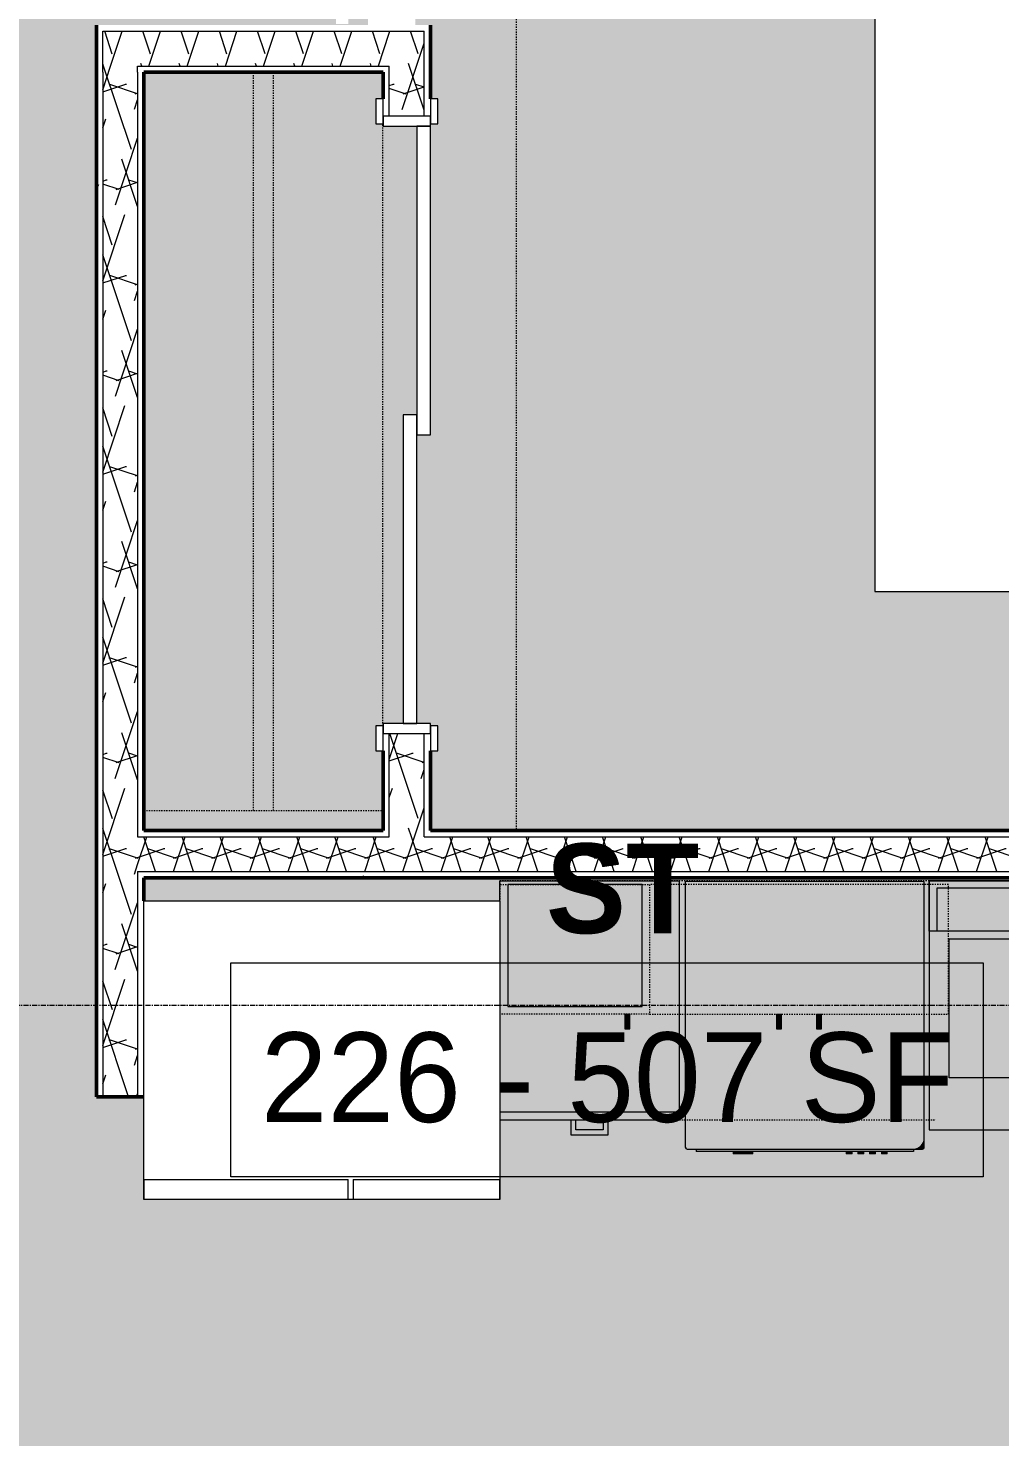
# Model space of a CAD drawing. Header units: inches. Extents: x -4218 to -1814, y 9706 to 12426.
# Drawn here: x -3104 to -3006.4, y 10123.9 to 10265.4 of the extents above; entities that cross this region are included whole.
import ezdxf

# ---------------------------------------------------------------- set-up
doc = ezdxf.new("R2010")
doc.units = ezdxf.units.IN
doc.header["$MEASUREMENT"] = 0
doc.linetypes.add('Dash', pattern=[0.25, 0.125, -0.125])
doc.linetypes.add('Grid Line 1_2_', pattern=[0.875, 0.5, -0.125, 0.125, -0.125])
for name, color, linetype, lineweight in [('0-1', 7, 'Continuous', 5), ('0-2', 10, 'Continuous', 13), ('A-AREA-IDEN', 2, 'Continuous', 9), ('A-AREA-PATT-2', 7, 'Continuous', 9), ('A-DOOR-1', 7, 'Continuous', 9), ('A-DOOR-2', 50, 'Continuous', 20), ('A-DOOR-FRAM-1', 50, 'Continuous', 20), ('A-WALL-3', 250, 'Continuous', 50), ('A-WALL-4', 10, 'Continuous', 13), ('A-WALL-PATT-1', 7, 'Continuous', 9), ('A-WALL-PATT-2', 53, 'Continuous', 9), ('I-FURN-1', 7, 'Continuous', 9), ('I-FURN-HDLN-1', 7, 'Dash', 9), ('P-SANR-FIXT-2', 7, 'Continuous', 9), ('P-SANR-FIXT-3', 55, 'Continuous', 9), ('Q-CASE-1', 9, 'Continuous', 9), ('Q-CASE-3', 7, 'Continuous', 9), ('Q-CASE-4', 7, 'Dash', 9), ('Q-CASE-HDLN-1', 7, 'Dash', 9), ('Q-SPCQ-1', 7, 'Continuous', 9), ('Q-SPCQ-2', 55, 'Continuous', 9), ('S-GRID-1', 1, 'Grid Line 1_2_', 9)]:
    doc.layers.add(name, color=color, linetype=linetype, lineweight=lineweight)
doc.styles.add('Century Gothic', font='ufonts.com_century-gothic.ttf', dxfattribs={"height": 9})
doc.styles.add('Century Gothic_B', font='GOTHICB.TTF', dxfattribs={"height": 9})
pattern_1 = [(161.57, (0.48, 0.48), (-3.83995378, -1.544e-05), [0, -27.322, 3.034, 0]), (18.43, (-0.48, 0.48), (-3.83995378, 1.544e-05), [0, -27.322, 3.034, 0]), (108.43, (0.48, 0.48), (1.919622, -9.60052459), [9.106, -21.25]), (71.57, (-0.48, 0.48), (1.919622, 9.60052459), [9.106, -21.25])]
pattern_2 = [(0, (0, 0), (30.72, 7.68), [1.267, -21.773, 1.267, -21.773, -122.88]), (0, (0, 0), (30.72, 7.68), [-46.08, 1.267, -44.813, 1.267, -21.773, -53.76]), (0, (0, 0), (30.72, 7.68), [-115.2, 1.267, -14.093, 1.267, -37.133]), (120, (11.52, 3.84), (-22.011075, 22.7643004), [1.267, -21.773, 1.267, -21.773, -122.88]), (120, (11.52, 3.84), (-22.011075, 22.7643004), [-46.08, 1.267, -44.813, 1.267, -21.773, -53.76]), (120, (11.52, 3.84), (-22.011075, 22.7643004), [-115.2, 1.267, -14.093, 1.267, -37.133]), (240, (15.36, 19.2), (-8.708925, -30.4443004), [1.267, -21.773, 1.267, -21.773, -122.88]), (240, (15.36, 19.2), (-8.708925, -30.4443004), [-46.08, 1.267, -44.813, 1.267, -21.773, -53.76]), (240, (15.36, 19.2), (-8.708925, -30.4443004), [-115.2, 1.267, -14.093, 1.267, -37.133])]

# ---------------------------------------------------------------- blocks, each defined once
blk = doc.blocks.new('SLIDING - FLUSH - 5-0 x 6-8-2636081-FLOOR PLAN - 2ND FLOOR')
at = {"layer": 'A-DOOR-1'}
for p, q in [((-30.25, 3), (-32.75, 3)), ((-32.75, 3), (-32.75, 2.25)), ((-30.25, 2.25), (-30.25, 3)), ((32.75, 3), (30.25, 3)), ((30.25, 3), (30.25, 2.25)), ((32.75, 2.25), (32.75, 3)), ((-32.75, 2.25), (-30.25, 2.25)), ((30.25, 2.25), (32.75, 2.25)), ((-30.25, -2.5), (-32.75, -2.5)), ((-32.75, -2.5), (-32.75, -3.25)), ((-30.25, -3.25), (-30.25, -2.5)), ((32.75, -2.5), (30.25, -2.5)), ((30.25, -2.5), (30.25, -3.25)), ((32.75, -3.25), (32.75, -2.5)), ((-32.75, -3.25), (-30.25, -3.25)), ((30.25, -3.25), (32.75, -3.25))]:
    blk.add_line(p, q, dxfattribs=at)
at = {"layer": 'A-DOOR-2'}
for p, q in [((1, 2.25), (-30, 2.25)), ((-30, 2.25), (-30, 0.88)), ((1, 0.88), (1, 2.25)), ((-30, 0.88), (1, 0.88)), ((30, 0.88), (-1, 0.88)), ((-1, 0.88), (-1, -0.5)), ((30, -0.5), (30, 0.88)), ((-1, -0.5), (30, -0.5))]:
    blk.add_line(p, q, dxfattribs=at)
at = {"layer": 'A-DOOR-FRAM-1'}
for p, q in [((-30, 2.25), (-31, 2.25)), ((-31, 2.25), (-31, -2.5)), ((-30, -2.5), (-30, 2.25)), ((30, 2.25), (30, -2.5)), ((31, 2.25), (30, 2.25)), ((31, -2.5), (31, 2.25)), ((-31, -2.5), (-30, -2.5)), ((30, -2.5), (31, -2.5))]:
    blk.add_line(p, q, dxfattribs=at)
blk = doc.blocks.new('Refrigerator_-_Side-by-Side_6047 - 36_ X 30_-1372843-FLOOR PLAN - 2ND FLOOR')
at = {"layer": 'Q-SPCQ-1'}
for p, q in [((-17.88, 15.58), (17.87, 15.58)), ((-17.88, -14.42), (-17.88, 15.58)), ((-17.88, 15.58), (-3.13, 15.58)), ((-17.88, 15.58), (-17.88, 13.58)), ((-3.13, 13.58), (-3.13, 15.58)), ((-2.63, 15.58), (17.87, 15.58)), ((-2.63, 15.58), (-2.63, 13.58)), ((17.87, 15.58), (17.87, -14.42)), ((17.87, 13.58), (17.87, 15.58)), ((-3.13, 13.58), (-17.88, 13.58)), ((17.87, 13.58), (-2.63, 13.58)), ((17.87, -14.42), (-17.88, -14.42))]:
    blk.add_line(p, q, dxfattribs=at)
blk = doc.blocks.new('OD_CW_Countertop - OD_CW_Countertop-2587413-FLOOR PLAN - 2ND FLOOR')
at = {"layer": 'Q-CASE-HDLN-1'}
for p, q in [((0.74, 24), (0.74, 22)), ((117.59, 24), (0.74, 24)), ((0.74, 0), (44.51, 0)), ((76.16, 0), (104.46, 0))]:
    blk.add_line(p, q, dxfattribs=at)
blk = doc.blocks.new('Dishwasher_15404 - 34_ counter-V73-FLOOR PLAN - 2ND FLOOR')
at = {"layer": 'Q-SPCQ-2'}
h = blk.add_hatch(color=256, dxfattribs=at)
h.paths.add_polyline_path([(26.87, 0.2), (26.84, 23.21), (26.68, 23.53), (26.56, 23.69), (26.3, 23.87), (26.08, 23.96), (25.8, 24), (0, 24), (0, 0), (26.68, 0), (26.87, 0.15)], flags=0)
h.paths.add_polyline_path([(14.81, 13.67), (14.81, 13.18), (13.31, 13.18), (13.31, 13.67), (14.69, 13.67)], flags=0)
h.paths.add_polyline_path([(14.81, 9.67), (14.81, 9.18), (13.31, 9.18), (13.31, 9.67), (14.31, 9.67)], flags=0)
for points in [[(26.87, 23.8), (26.82, 23.94), (26.59, 24), (26.08, 23.96), (26.34, 23.86), (26.56, 23.69), (26.73, 23.46), (26.84, 23.21), (26.87, 22.93), (26.87, 23.46)], [(27.12, 22.91), (26.87, 22.91), (26.87, 1.09), (27.12, 1.09), (27.12, 21.28)], [(27.37, 20.28), (27.12, 20.28), (27.12, 19.69), (27.37, 19.69)], [(27.37, 19.1), (27.12, 19.1), (27.12, 18.51), (27.37, 18.51)], [(27.37, 17.92), (27.12, 17.92), (27.12, 17.33), (27.37, 17.33)], [(27.37, 16.74), (27.12, 16.74), (27.12, 16.15), (27.37, 16.15)], [(27.37, 5.81), (27.37, 6.79), (27.12, 6.76), (27.12, 5.81)], [(27.37, 5.11), (27.37, 5.81), (27.12, 5.81), (27.12, 4.82), (27.37, 4.86), (27.37, 4.96)]]:
    blk.add_hatch(color=256, dxfattribs=at).paths.add_polyline_path(points, flags=0)
at = {"layer": 'Q-SPCQ-1'}
for p, q in [((0, 24), (0, 0)), ((25.8, 24), (0, 24)), ((26.68, 24), (25.8, 24)), ((26.87, 22.93), (26.87, 23.8)), ((26.87, 0.2), (26.87, 22.93)), ((26.87, 22.91), (27.12, 22.91)), ((27.12, 22.91), (27.12, 1.09)), ((27.37, 20.28), (27.12, 20.28)), ((27.37, 20.28), (27.37, 19.69)), ((27.12, 19.69), (27.37, 19.69)), ((27.37, 19.1), (27.12, 19.1)), ((27.12, 18.51), (27.37, 18.51)), ((27.37, 19.1), (27.37, 18.51)), ((27.37, 17.92), (27.12, 17.92)), ((27.12, 17.33), (27.37, 17.33)), ((27.37, 17.92), (27.37, 17.33)), ((27.37, 16.74), (27.12, 16.74)), ((27.12, 16.15), (27.37, 16.15)), ((27.37, 16.74), (27.37, 16.15)), ((27.37, 6.79), (27.12, 6.79)), ((27.37, 6.79), (27.37, 5.81)), ((27.37, 5.81), (27.37, 4.82)), ((27.12, 4.82), (27.37, 4.82)), ((26.87, 1.09), (27.12, 1.09)), ((0, 0), (26.68, 0))]:
    blk.add_line(p, q, dxfattribs=at)
for centre, radius, start, end in [((25.8, 22.93), 1.07, 360, 90), ((26.68, 23.8), 0.197, 0, 90), ((26.68, 0.2), 0.197, 270, 360), ((26.68, 0.2), 0.197, 270, 345)]:
    blk.add_arc(centre, radius, start, end, dxfattribs=at)
blk = doc.blocks.new('OD_CW_Closet - OD_CW_Closet-2508933-FLOOR PLAN - 2ND FLOOR')
at = {"layer": 'Q-CASE-HDLN-1'}
for p, q in [((74.9, 24), (0.74, 24)), ((0.74, 24), (0.74, 0)), ((74.9, 0), (74.9, 24)), ((0.74, 13), (74.9, 13)), ((0.74, 11), (74.9, 11)), ((0.74, 0), (6.74, 0)), ((9.24, 0), (69.74, 0)), ((72.24, 0), (74.9, 0))]:
    blk.add_line(p, q, dxfattribs=at)
blk = doc.blocks.new('Bed-Standard - Queen 60_ x 79_-1242961-FLOOR PLAN - 2ND FLOOR')
at = {"layer": 'I-FURN-1'}
for p, q in [((40.69, 37.7), (-19.31, 37.7)), ((-19.31, 37.7), (-19.31, -41.3)), ((40.69, -41.3), (40.69, 37.7)), ((-16.31, 35.7), (-16.31, 23.7)), ((-16.31, 35.7), (37.69, 35.7)), ((37.69, 35.7), (37.69, 23.7)), ((40.69, 23.7), (-19.31, 17.13)), ((-16.31, 23.7), (37.69, 23.7)), ((-19.31, -41.3), (40.69, -41.3))]:
    blk.add_line(p, q, dxfattribs=at)
at = {"layer": 'I-FURN-HDLN-1'}
for p, q in [((-55.31, -46.9), (-55.31, -77.3)), ((-55.31, -77.3), (64.69, -77.3))]:
    blk.add_line(p, q, dxfattribs=at)
blk = doc.blocks.new('Vanity Cabinet-Double Door - 33_-V78-FLOOR PLAN - 2ND FLOOR')
at = {"layer": 'Q-CASE-1'}
for points in [[(-15.76, -5.06), (-15.01, -5.06), (-15.01, -0.75), (-15.76, 0), (-15.76, -0.75)], [(6.34, -0.75), (16.49, -0.75), (17.24, 0), (-15.76, 0), (-15.01, -0.75), (0.31, -0.75), (0.34, -0.6), (2.47, -0.6), (2.47, -0.75)], [(16.99, -5.06), (16.99, -0.38), (17.24, -0.38), (17.24, 0), (16.49, -0.75), (16.49, -5.06)]]:
    blk.add_hatch(color=256, dxfattribs=at).paths.add_polyline_path(points, flags=0)
h = blk.add_hatch(color=256, dxfattribs=at)
h.paths.add_polyline_path([(16.49, -5.06), (16.49, -0.75), (2.47, -0.75), (2.43, -1.71), (2.41, -1.71), (2.43, -1.79), (2.47, -1.79), (2.43, -4.33), (2.23, -4.71), (2.02, -4.92), (1.98, -4.98), (1.98, -5.06), (15.24, -5.06)], flags=0)
h.paths.add_polyline_path([(-10.54, -5.06), (0.8, -5.06), (0.76, -4.93), (0.7, -4.88), (0.52, -4.68), (0.36, -4.41), (0.34, -4.33), (0.31, -3.86), (0.34, -1.79), (0.36, -1.79), (0.34, -1.71), (0.31, -1.71), (0.31, -0.75), (-15.01, -0.75), (-15.01, -5.06), (-13.76, -5.06)], flags=0)
at = {"layer": 'Q-CASE-3'}
for p, q in [((-15.76, -5.06), (-15.76, 0)), ((-15.76, 0), (17.24, 0)), ((-15.76, 0), (-15.76, -5.06)), ((17.24, 0), (-15.76, 0)), ((17.24, 0), (17.24, -0.38)), ((17.24, -0.38), (17.24, 0)), ((-15.01, -0.75), (-15.01, -5.06)), ((0.31, -0.75), (-15.01, -0.75)), ((16.49, -0.75), (2.47, -0.75)), ((16.49, -5.06), (16.49, -0.75))]:
    blk.add_line(p, q, dxfattribs=at)
blk = doc.blocks.new('Base Cabinet 3 Drawer 230 - Base Cabinet 3 Drawer 230 18_-V79-FLOOR PLAN - 2ND FLOOR')
at = {"layer": 'Q-CASE-1'}
blk.add_hatch(color=256, dxfattribs=at).paths.add_polyline_path([(2.61, -25.5), (2.61, -24), (2.11, -24), (2.11, -25), (-0.64, -25), (-0.64, -24), (-1.14, -24), (-1.14, -25.5)], flags=0)
at = {"layer": 'Q-CASE-3'}
for p, q in [((-8.26, -2), (-8.26, 0)), ((-8.26, 0), (9.74, 0)), ((9.74, 0), (9.74, -23.25)), ((9.74, -23.25), (-8.26, -23.25)), ((-8.26, -24), (9.74, -24)), ((-1.14, -24), (-0.64, -24)), ((-1.14, -24), (-1.14, -25.5)), ((-0.64, -25), (-0.64, -24)), ((2.61, -24), (2.11, -24)), ((2.11, -24), (2.11, -25)), ((2.61, -25.5), (2.61, -24)), ((9.74, -24), (9.74, -23.25)), ((2.11, -25), (-0.64, -25)), ((-1.14, -25.5), (2.61, -25.5))]:
    blk.add_line(p, q, dxfattribs=at)
blk = doc.blocks.new('300 Series Wall Hung Cabinet_302 - 30_ X 24_-2588495-FLOOR PLAN - 2ND FLOOR')
at = {"layer": 'Q-CASE-1'}
for points in [[(-2.25, -14.69), (-1.76, -14.69), (-1.76, -13.19), (-2.25, -13.19)], [(1.75, -14.69), (2.24, -14.69), (2.24, -13.19), (1.75, -13.19)]]:
    blk.add_hatch(color=256, dxfattribs=at).paths.add_polyline_path(points, flags=0)
at = {"layer": 'Q-CASE-3'}
for p, q in [((-2.25, -13.19), (-1.76, -13.19)), ((-2.25, -13.19), (-2.25, -14.69)), ((-1.76, -14.69), (-1.76, -13.19)), ((1.75, -13.19), (2.24, -13.19)), ((1.75, -13.19), (1.75, -14.69)), ((2.24, -14.69), (2.24, -13.19)), ((-2.25, -14.69), (-1.76, -14.69)), ((1.75, -14.69), (2.24, -14.69))]:
    blk.add_line(p, q, dxfattribs=at)
at = {"layer": 'Q-CASE-4'}
for p, q in [((15, -0.19), (-15, -0.19)), ((-15, -0.19), (-15, -13.19)), ((15, -13.19), (15, -0.19)), ((-15, -13.19), (15, -13.19))]:
    blk.add_line(p, q, dxfattribs=at)
blk = doc.blocks.new('Stainless Steel Farmhous Kitchen Sink - Stainless Steel Farmhous Kitchen Sink-2443921-FLOOR PLAN - 2ND FLOOR')
at = {"layer": 'P-SANR-FIXT-3'}
for points in [[(-33, -22.2), (0, -22.2), (0, -9.81), (-0.25, -9.81), (-0.25, -2.25), (-15.26, -2.25), (-15.24, -2.68), (-15.12, -3), (-2, -3), (-2, -16.96), (-31, -16.96), (-31, -3), (-16.44, -3), (-16.44, -2.25), (-33, -2.25), (-33, -20.93)], [(-31, -16.96), (-2, -16.96), (-2, -3), (-15.12, -3.04), (-13.76, -7.09), (-13.62, -7.09), (-13.44, -7.12), (-13.2, -7.22), (-12.99, -7.37), (-12.79, -7.69), (-12.74, -7.81), (-12.72, -8.2), (-12.74, -8.32), (-12.84, -8.56), (-12.99, -8.77), (-13.2, -8.92), (-13.47, -9.07), (-13.5, -9.4), (-13.52, -9.41), (-13.52, -9.57), (-13.55, -9.58), (-13.64, -9.53), (-13.64, -9.37), (-13.64, -9.05), (-13.69, -9.05), (-13.95, -9.02), (-14.3, -8.83), (-14.45, -8.68), (-14.54, -8.56), (-14.66, -8.2), (-14.67, -8.07), (-14.58, -7.66), (-14.54, -7.58), (-14.39, -7.37), (-14.18, -7.19), (-15.26, -3.88), (-15.3, -8.32), (-16.42, -8.32), (-16.44, -3), (-31, -3), (-31, -8.2)]]:
    blk.add_hatch(color=256, dxfattribs=at).paths.add_polyline_path(points, flags=0)
at = {"layer": 'P-SANR-FIXT-2'}
for p, q in [((-16.44, -2.25), (-33, -2.25)), ((-33, -2.25), (-33, -22.2)), ((-0.25, -2.25), (-15.26, -2.25)), ((-31, -16.96), (-31, -3)), ((-31, -3), (-16.43, -3)), ((-15.12, -3), (-2, -3)), ((-2, -3), (-2, -16.96)), ((0, -22.2), (0, -9.81)), ((-2, -16.96), (-31, -16.96)), ((-33, -22.2), (0, -22.2))]:
    blk.add_line(p, q, dxfattribs=at)
blk = doc.blocks.new('300 Series Wall Hung Cabinet_301 - 15_ x 24_-2590483-FLOOR PLAN - 2ND FLOOR')
at = {"layer": 'Q-CASE-1'}
for points in [[(-5.5, 13.19), (-5.01, 13.19), (-5.01, 14.69), (-5.5, 14.69)], [(-6.75, 12.44), (-6.75, 0.19), (6.75, 0.19), (6.75, 12.44), (1.44, 12.44)]]:
    blk.add_hatch(color=256, dxfattribs=at).paths.add_polyline_path(points, flags=0)
at = {"layer": 'Q-CASE-3'}
for p, q in [((-5.01, 14.69), (-5.5, 14.69)), ((-5.5, 14.69), (-5.5, 13.19)), ((-5.01, 13.19), (-5.01, 14.69)), ((-5.01, 13.19), (-5.5, 13.19)), ((6.75, 12.44), (-6.75, 12.44)), ((-6.75, 12.44), (-6.75, 0.19)), ((6.75, 0.19), (6.75, 12.44)), ((-6.75, 0.19), (6.75, 0.19))]:
    blk.add_line(p, q, dxfattribs=at)
at = {"layer": 'Q-CASE-4'}
for p, q in [((-7.5, 0.19), (-7.5, 13.19)), ((-7.5, 13.19), (7.5, 13.19)), ((7.5, 13.19), (7.5, 0.19)), ((7.5, 0.19), (-7.5, 0.19))]:
    blk.add_line(p, q, dxfattribs=at)
blk = doc.blocks.new('CTR - 1st Phase - Unit Layouts_rvt-1-FLOOR PLAN - 2ND FLOOR')
at = {"layer": 'A-WALL-PATT-1'}
h = blk.add_hatch(dxfattribs=at)
h.set_pattern_fill('FP_1', color=256, style=0, pattern_type=2)
h.set_pattern_definition(pattern_2)
h.paths.add_polyline_path([(-3096.5, 10158.02), (-3096.5, 10265.05), (-3097.12, 10265.04), (-3097.12, 10158.02)], flags=0)
h = blk.add_hatch(dxfattribs=at)
h.set_pattern_fill('FP_1', color=256, style=0, pattern_type=2)
h.set_pattern_definition(pattern_2)
h.paths.add_polyline_path([(-2940, 10184.15), (-2939.77, 10184.17), (-2939.77, 10184.78), (-3064.23, 10184.78), (-3064.23, 10184.15), (-2957.65, 10184.15)], flags=0)
h.paths.add_polyline_path([(-3092.37, 10184.15), (-3067.73, 10184.15), (-3067.73, 10184.78), (-3092.37, 10184.78)], flags=0)
h = blk.add_hatch(dxfattribs=at)
h.set_pattern_fill('FP_1', color=256, style=0, pattern_type=2)
h.set_pattern_definition(pattern_2)
h.paths.add_polyline_path([(-2939.77, 10180.03), (-2939.77, 10180.65), (-3092.37, 10180.65), (-3092.37, 10180.03), (-2951.52, 10180.03)], flags=0)
at = {"layer": 'A-WALL-PATT-2'}
h = blk.add_hatch(dxfattribs=at)
h.set_pattern_fill('FP_2', color=256, style=0, pattern_type=2)
h.set_pattern_definition(pattern_1)
h.paths.add_polyline_path([(-3072.95, 10261.55), (-3067.73, 10261.57), (-3067.73, 10265.05), (-3096.5, 10265.05), (-3096.5, 10261.55), (-3075.84, 10261.55)], flags=0)
h = blk.add_hatch(dxfattribs=at)
h.set_pattern_fill('FP_2', color=256, style=0, pattern_type=2)
h.set_pattern_definition(pattern_1)
h.paths.add_polyline_path([(-3067.73, 10184.15), (-3064.23, 10184.15), (-3064.23, 10194.52), (-3067.73, 10194.52), (-3067.73, 10184.78)], flags=0)
h.paths.add_polyline_path([(-3064.23, 10256.52), (-3064.23, 10265.05), (-3067.73, 10265.05), (-3067.73, 10256.52), (-3064.98, 10256.52)], flags=0)
h = blk.add_hatch(dxfattribs=at)
h.set_pattern_fill('FP_2', color=256, style=0, pattern_type=2)
h.set_pattern_definition(pattern_1)
h.paths.add_polyline_path([(-3093, 10158.02), (-3093, 10261.55), (-3096.5, 10261.55), (-3096.5, 10158.02)], flags=0)
h = blk.add_hatch(dxfattribs=at)
h.set_pattern_fill('FP_2', color=256, style=0, pattern_type=2)
h.set_pattern_definition(pattern_1)
h.paths.add_polyline_path([(-2939.27, 10180.65), (-2938.52, 10180.69), (-2938.52, 10184.15), (-3093, 10184.15), (-3093, 10180.65), (-2957.65, 10180.65)], flags=0)
at = {"layer": 'A-WALL-3'}
for p, q in [((-3097.12, 10265.68), (-3097.12, 10265.05)), ((-3063.6, 10258.27), (-3063.6, 10265.68)), ((-3097.12, 10265.05), (-3097.12, 10260.93)), ((-3097.12, 10260.93), (-3097.12, 10158.02)), ((-3092.37, 10184.78), (-3092.37, 10260.93)), ((-3092.37, 10260.93), (-3068.35, 10260.93)), ((-3068.35, 10260.93), (-3068.35, 10258.27)), ((-3068.35, 10192.77), (-3068.35, 10184.78)), ((-3063.6, 10184.78), (-3063.6, 10192.77)), ((-3068.35, 10184.78), (-3092.37, 10184.78)), ((-2937.27, 10184.78), (-3063.6, 10184.78)), ((-3092.37, 10180.03), (-2937.27, 10180.03)), ((-3092.37, 10177.72), (-3092.37, 10180.03)), ((-3097.12, 10158.02), (-3092.37, 10158.02))]:
    blk.add_line(p, q, dxfattribs=at)
at = {"layer": 'A-WALL-4'}
for p, q in [((-3096.5, 10261.55), (-3096.5, 10265.05)), ((-3096.5, 10265.05), (-3068.35, 10265.05)), ((-3068.35, 10265.05), (-3067.73, 10265.05)), ((-3067.73, 10265.05), (-3064.23, 10265.05)), ((-3064.23, 10256.52), (-3064.23, 10265.05)), ((-3096.5, 10260.93), (-3096.5, 10261.55)), ((-3093, 10260.93), (-3093, 10261.55)), ((-3093, 10261.55), (-3068.35, 10261.55)), ((-3068.35, 10261.55), (-3067.73, 10261.55)), ((-3067.73, 10256.52), (-3067.73, 10261.55)), ((-3096.5, 10260.93), (-3096.5, 10158.02)), ((-3093, 10260.93), (-3093, 10184.15)), ((-3067.73, 10184.78), (-3067.73, 10194.52)), ((-3064.23, 10184.78), (-3064.23, 10194.52)), ((-3093, 10184.15), (-3092.37, 10184.15)), ((-3092.37, 10184.15), (-3067.73, 10184.15)), ((-3067.73, 10184.15), (-3067.73, 10184.78)), ((-3064.23, 10184.15), (-3064.23, 10184.78)), ((-3064.23, 10184.15), (-2937.27, 10184.15)), ((-3093, 10180.65), (-3092.37, 10180.65)), ((-3093, 10180.65), (-3093, 10158.02)), ((-3092.37, 10180.65), (-2937.27, 10180.65))]:
    blk.add_line(p, q, dxfattribs=at)
at = {"layer": '0-2'}
for name, p, rotation in [('Bed-Standard - Queen 60_ x 79_-1242961-FLOOR PLAN - 2ND FLOOR', (-2977.7, 10249.47), 269.9999999999927), ('OD_CW_Closet - OD_CW_Closet-2508933-FLOOR PLAN - 2ND FLOOR', (-3068.37, 10186.03), 89.99999999996041), ('SLIDING - FLUSH - 5-0 x 6-8-2636081-FLOOR PLAN - 2ND FLOOR', (-3065.85, 10225.52), 270.0000000000003), ('300 Series Wall Hung Cabinet_301 - 15_ x 24_-2590483-FLOOR PLAN - 2ND FLOOR', (-3049.1, 10179.53), 180), ('Dishwasher_15404 - 34_ counter-V73-FLOOR PLAN - 2ND FLOOR', (-3038.02, 10179.65), 270.0000000000115), ('Refrigerator_-_Side-by-Side_6047 - 36_ X 30_-1372843-FLOOR PLAN - 2ND FLOOR', (-3074.5, 10163.29), 180)]:
    blk.add_blockref(name, p, dxfattribs=dict(at, rotation=rotation))
for name, p in [('OD_CW_Countertop - OD_CW_Countertop-2587413-FLOOR PLAN - 2ND FLOOR', (-3057.36, 10155.72)), ('Base Cabinet 3 Drawer 230 - Base Cabinet 3 Drawer 230 18_-V79-FLOOR PLAN - 2ND FLOOR', (-3048.36, 10179.72)), ('300 Series Wall Hung Cabinet_302 - 30_ X 24_-2588495-FLOOR PLAN - 2ND FLOOR', (-3026.6, 10179.53)), ('Vanity Cabinet-Double Door - 33_-V78-FLOOR PLAN - 2ND FLOOR', (-2997.76, 10179.72)), ('Stainless Steel Farmhous Kitchen Sink - Stainless Steel Farmhous Kitchen Sink-2443921-FLOOR PLAN - 2ND FLOOR', (-2980.52, 10176.9))]:
    blk.add_blockref(name, p, dxfattribs=at)
blk = doc.blocks.new('CTR - 1st Phase - Shell_rvt-1-FLOOR PLAN - 2ND FLOOR')
at = {"layer": 'S-GRID-1'}
blk.add_line((-1814.21, 10167.19), (-4168.71, 10167.19), dxfattribs=at)

msp = doc.modelspace()

# ---------------------------------------------------------------- hatches: boundary and pattern name
at = {"layer": 'A-AREA-PATT-2'}
h = msp.add_hatch(color=256, dxfattribs=at)
h.paths.add_polyline_path([(-3132.87374, 9989.0644), (-3131.86124, 9989.0644), (-3131.86124, 10011.3769), (-3103.98624, 10011.3769), (-3103.98624, 9989.0644), (-3098.59796, 9989.0644), (-3098.59796, 10017.1774), (-3093.84796, 10017.1774), (-3093.84796, 9989.0644), (-3061.69796, 9989.0644), (-3061.69796, 9989.6894), (-2982.14952, 9989.6894), (-2982.14952, 9989.0644), (-2970.02514, 9989.0644), (-2970.02514, 9991.37231), (-2965.27514, 9991.37231), (-2965.27514, 9989.0644), (-2939.77374, 9989.0644), (-2939.77374, 10018.62231), (-2965.27514, 10018.62231), (-2965.27514, 10025.37231), (-2939.77374, 10025.37231), (-2939.77374, 10109.77162), (-2953.01193, 10109.77162), (-2953.01193, 10110.21601), (-2953.13004, 10110.21601), (-2953.13004, 10109.77162), (-2954.12308, 10109.77162), (-2954.12308, 10110.21601), (-2961.89874, 10110.21601), (-2961.89874, 10140.21601), (-2939.77374, 10140.21601), (-2939.77374, 10140.40351), (-2951.14874, 10140.40351), (-2951.14874, 10153.90351), (-2939.77374, 10153.90351), (-2939.77374, 10154.34101), (-2951.52374, 10154.34101), (-2961.22564, 10164.04291), (-2962.28577, 10162.98278), (-2962.63116, 10163.32816), (-2961.57102, 10164.38829), (-2963.52374, 10166.34101), (-2963.52374, 10179.34101), (-2939.77374, 10179.34101), (-2939.77374, 10180.02851), (-3092.37374, 10180.02851), (-3092.37374, 10177.71601), (-3056.62374, 10177.71601), (-3056.62374, 10147.71601), (-3092.37374, 10147.71601), (-3092.37374, 10158.01747), (-3097.12374, 10158.01747), (-3097.12374, 10265.67665), (-3069.87374, 10265.67665), (-3069.87374, 10268.77851), (-3065.12374, 10268.77851), (-3065.12374, 10265.67665), (-3063.6006, 10265.67665), (-3063.6006, 10258.26747), (-3062.8506, 10258.26747), (-3062.8506, 10255.76747), (-3063.6006, 10255.76747), (-3063.6006, 10224.51747), (-3064.9756, 10224.51747), (-3064.9756, 10195.51747), (-3063.6006, 10195.51747), (-3063.6006, 10195.26747), (-3062.8506, 10195.26747), (-3062.8506, 10192.76747), (-3063.6006, 10192.76747), (-3063.6006, 10184.77851), (-2939.77374, 10184.77851), (-2939.77374, 10304.77851), (-3024.6006, 10304.77851), (-3024.6006, 10305.65351), (-2988.6006, 10305.65351), (-2988.6006, 10308.65351), (-3024.6006, 10308.65351), (-3024.6006, 10309.52851), (-2939.77374, 10309.52851), (-2939.77374, 10345.52851), (-2974.52374, 10345.52851), (-2974.52374, 10352.27851), (-2969.77374, 10352.27851), (-2969.77374, 10350.27851), (-2947.89874, 10350.27851), (-2947.89874, 10373.4144), (-2969.77374, 10373.4144), (-2969.77374, 10370.27851), (-2974.52374, 10370.27851), (-2974.53765, 10373.4144), (-3065.74874, 10373.4144), (-3065.74874, 10356.05165), (-3065.12374, 10356.05165), (-3065.12374, 10309.52851), (-3058.6006, 10309.52851), (-3058.6006, 10304.77851), (-3069.87374, 10304.77851), (-3069.87374, 10355.4144), (-3095.12374, 10355.4144), (-3095.12374, 10357.3519), (-3095.74874, 10357.3519), (-3095.74874, 10359.2894), (-3130.49874, 10359.2894), (-3130.49874, 10357.3519), (-3131.12374, 10357.3519), (-3131.12374, 10355.4144), (-3132.87374, 10355.4144), (-3132.87374, 10103.79973), (-3116.99874, 10103.79973), (-3116.99874, 10085.79973), (-3120.99874, 10085.79973), (-3120.99874, 10049.79973), (-3116.99874, 10049.79973), (-3116.99874, 10031.79973), (-3132.87374, 10031.79973), (-3132.87374, 10021.9274), (-3127.84796, 10021.9274), (-3127.84796, 10017.1774), (-3132.87374, 10017.1774), (-3132.87374, 10007.83757)], flags=0)
h.paths.add_polyline_path([(-2940.11264, 9992.37231), (-2966.11264, 9992.37231), (-2966.11264, 10017.37231), (-2940.11264, 10017.37231), (-2940.11264, 9997.44785)], flags=0)
h.paths.add_polyline_path([(-3026.99874, 10029.31), (-3061.99874, 10029.31), (-3061.99874, 10035.31), (-3062.99874, 10035.31), (-3062.99874, 10107.31), (-3061.99874, 10107.31), (-3061.99874, 10113.31), (-3026.99874, 10113.31), (-3026.99874, 10108.37757)], flags=0)
h.paths.add_polyline_path([(-2963.52436, 10032.84101), (-2964.02374, 10032.84101), (-2964.02374, 10036.59101), (-2962.52374, 10036.59101), (-2962.52374, 10036.09163), (-2963.52436, 10036.09163), (-2963.52436, 10033.34038), (-2962.52374, 10033.34038), (-2962.52374, 10032.84101)], flags=0)
h.paths.add_polyline_path([(-2951.89874, 10035.52162), (-2953.39799, 10035.52162), (-2953.39799, 10036.01006), (-2951.89874, 10036.01006)], flags=0)
h.paths.add_polyline_path([(-3077.99874, 10038.31), (-3107.99874, 10038.31), (-3107.99874, 10098.31), (-3077.99874, 10098.31), (-3077.99874, 10068.16157)], flags=0)
h.paths.add_polyline_path([(-2953.39799, 10039.52162), (-2953.39799, 10040.01006), (-2951.89874, 10040.01006), (-2951.89874, 10039.52162), (-2952.89919, 10039.52162)], flags=0)
h.paths.add_polyline_path([(-2964.02374, 10052.34101), (-2964.02374, 10056.09101), (-2962.52374, 10056.09101), (-2962.52374, 10055.59163), (-2963.52436, 10055.59163), (-2963.52436, 10052.84038), (-2962.52374, 10052.84038), (-2962.52374, 10052.34101), (-2963.52436, 10052.34101)], flags=0)
h.paths.add_polyline_path([(-2953.39799, 10062.53317), (-2953.39799, 10063.02162), (-2951.89874, 10063.02162), (-2951.89874, 10062.53317), (-2952.89919, 10062.53317)], flags=0)
h.paths.add_polyline_path([(-2953.39799, 10066.53317), (-2953.39799, 10067.02162), (-2951.89874, 10067.02162), (-2951.89874, 10066.53317), (-2952.89919, 10066.53317)], flags=0)
h.paths.add_polyline_path([(-2962.52374, 10073.34101), (-2964.02374, 10073.34101), (-2964.02374, 10077.09101), (-2962.52374, 10077.09101), (-2962.52374, 10076.59163), (-2963.52436, 10076.59163), (-2963.52436, 10073.84038), (-2962.52374, 10073.84038)], flags=0)
h.paths.add_polyline_path([(-2953.39799, 10092.52162), (-2953.39799, 10093.01006), (-2951.89874, 10093.01006), (-2951.89874, 10092.52162), (-2952.89919, 10092.52162)], flags=0)
h.paths.add_polyline_path([(-2964.02374, 10095.84101), (-2964.02374, 10099.59101), (-2962.52374, 10099.59101), (-2962.52374, 10099.09163), (-2963.52436, 10099.09163), (-2963.52436, 10096.34038), (-2962.52374, 10096.34038), (-2962.52374, 10095.84101), (-2963.52436, 10095.84101)], flags=0)
h.paths.add_polyline_path([(-2951.89874, 10096.52162), (-2953.39799, 10096.52162), (-2953.39799, 10097.01006), (-2951.89874, 10097.01006)], flags=0)
h.paths.add_polyline_path([(-2952.89919, 10141.65351), (-2953.39799, 10141.65351), (-2953.39799, 10142.14195), (-2951.89874, 10142.14195), (-2951.89874, 10141.65351)], flags=0)
h.paths.add_polyline_path([(-3033.06783, 10152.27851), (-3033.19969, 10152.27851), (-3033.19969, 10152.52851), (-3036.93079, 10152.52851), (-3036.93079, 10152.77851), (-3037.87783, 10152.78521), (-3038.02374, 10152.97536), (-3038.02372, 10179.65351), (-3014.02374, 10179.65351), (-3014.04579, 10152.92211), (-3014.08139, 10152.83616), (-3014.22059, 10152.77851), (-3015.11667, 10152.75742), (-3015.11667, 10152.52851), (-3017.73984, 10152.52851), (-3017.73984, 10152.27851), (-3018.33039, 10152.27851), (-3018.33039, 10152.52851), (-3018.92095, 10152.52851), (-3018.92095, 10152.27851), (-3019.5115, 10152.27851), (-3019.5115, 10152.52851), (-3020.10205, 10152.52851), (-3020.10205, 10152.27851), (-3020.6926, 10152.27851), (-3020.6926, 10152.52851), (-3021.28315, 10152.52851), (-3021.28315, 10152.27851), (-3021.8737, 10152.27851), (-3021.8737, 10152.52851), (-3031.23119, 10152.52851), (-3031.26473, 10152.27851), (-3032.91141, 10152.27851)], flags=0)
h.paths.add_polyline_path([(-2972.89936, 10154.21601), (-2973.39874, 10154.21601), (-2973.39874, 10155.71601), (-2972.89936, 10155.71601), (-2972.89936, 10154.71538), (-2970.14811, 10154.71538), (-2970.14811, 10155.71601), (-2969.64874, 10155.71601), (-2969.64874, 10154.21601), (-2970.14811, 10154.21601)], flags=0)
h.paths.add_polyline_path([(-3048.99936, 10154.21601), (-3049.49874, 10154.21601), (-3049.49874, 10155.71601), (-3048.99936, 10155.71601), (-3048.99936, 10154.71538), (-3046.24811, 10154.71538), (-3046.24811, 10155.71601), (-3045.74874, 10155.71601), (-3045.74874, 10154.21601), (-3046.24811, 10154.21601)], flags=0)
h.paths.add_polyline_path([(-2980.52374, 10154.70228), (-3013.52374, 10154.70228), (-3013.52374, 10179.71601), (-2980.52374, 10179.71601), (-2980.52374, 10179.34101), (-2964.27374, 10179.34101), (-2964.27374, 10167.09101), (-2980.52374, 10167.09101), (-2980.52374, 10154.71538)], flags=0)
h.paths.add_polyline_path([(-2979.52374, 10164.84175), (-2979.52374, 10166.34101), (-2979.03529, 10166.34101), (-2979.03529, 10164.84175)], flags=0)
h.paths.add_polyline_path([(-3043.59573, 10164.84175), (-3044.08418, 10164.84175), (-3044.08418, 10166.34101), (-3043.59573, 10166.34101), (-3043.59573, 10165.34056)], flags=0)
h.paths.add_polyline_path([(-3055.84573, 10167.09101), (-3055.84573, 10179.34101), (-3042.34573, 10179.34101), (-3042.34573, 10167.09101), (-3044.08418, 10167.09101)], flags=0)
h.paths.add_polyline_path([(-3068.3506, 10184.77851), (-3068.3506, 10192.76747), (-3069.1006, 10192.76747), (-3069.1006, 10195.26747), (-3068.3506, 10195.26747), (-3068.3506, 10195.51747), (-3066.3506, 10195.51747), (-3066.3506, 10226.51747), (-3064.9756, 10226.51747), (-3064.9756, 10255.51747), (-3068.3506, 10255.51747), (-3068.3506, 10255.76747), (-3069.1006, 10255.76747), (-3069.1006, 10258.26747), (-3068.3506, 10258.26747), (-3068.3506, 10260.92665), (-3092.37374, 10260.92665), (-3092.37374, 10184.77851)], flags=0)
h.paths.add_polyline_path([(-2957.65403, 10187.77851), (-2957.99848, 10187.77851), (-2957.99848, 10205.77851), (-2939.99848, 10205.77851), (-2939.99848, 10187.77851)], flags=0)
h.paths.add_polyline_path([(-2957.99848, 10208.77851), (-3018.99848, 10208.77851), (-3018.99848, 10268.77851), (-2939.99848, 10268.77851), (-2939.99848, 10208.77851)], flags=0)
h.paths.add_polyline_path([(-3072.44666, 10265.77851), (-3073.07166, 10265.77851), (-3073.07166, 10307.77851), (-3073.32166, 10307.77851), (-3073.32166, 10309.01248), (-3073.49874, 10309.01248), (-3073.49874, 10310.51248), (-3073.32166, 10310.51248), (-3073.32166, 10343.77851), (-3073.07166, 10343.77851), (-3073.05037, 10346.77851), (-3071.82166, 10346.77851), (-3071.82166, 10343.77851), (-3071.57166, 10343.77851), (-3071.57166, 10307.77851), (-3071.82166, 10307.77851), (-3071.84296, 10265.77851), (-3072.2849, 10265.77851)], flags=0)
h.paths.add_polyline_path([(-2957.65403, 10271.71034), (-2957.99848, 10271.71034), (-2957.99848, 10289.71034), (-2939.99848, 10289.71034), (-2939.99848, 10271.71034)], flags=0)
h.paths.add_polyline_path([(-3129.37374, 10319.4144), (-3131.12374, 10319.4144), (-3131.12374, 10355.4144), (-3129.37374, 10355.4144), (-3129.37374, 10349.67357)], flags=0)
h.paths.add_polyline_path([(-2978.14874, 10328.27851), (-2978.14874, 10329.77851), (-2977.82314, 10329.77851), (-2977.82314, 10328.27851)], flags=0)
h.paths.add_polyline_path([(-2977.40916, 10328.27851), (-2977.72166, 10328.27851), (-2977.72166, 10331.27851), (-2977.97166, 10331.27851), (-2977.97166, 10346.54453), (-2978.14874, 10346.54453), (-2978.14874, 10348.04453), (-2977.97166, 10348.04453), (-2977.97166, 10349.27851), (-2977.72166, 10349.27851), (-2977.70037, 10373.27851), (-2976.47166, 10373.27851), (-2976.47166, 10349.27851), (-2976.22166, 10349.27851), (-2976.22166, 10331.27851), (-2976.47166, 10331.27851), (-2976.49296, 10328.27851), (-2977.25842, 10328.27851)], flags=0)
h.paths.add_polyline_path([(-2996.47166, 10341.31317), (-2997.8454, 10341.81317), (-2998.71143, 10342.31317), (-2999.71143, 10343.31317), (-3001.09886, 10345.31317), (-3002.03147, 10347.31317), (-3002.85598, 10349.67357), (-3003.29735, 10351.32079), (-3003.47166, 10353.31317), (-3003.29735, 10354.80365), (-3003.20751, 10355.31317), (-3002.93956, 10356.31317), (-3002.3728, 10357.31317), (-3001.18104, 10358.31317), (-3000.83332, 10361.33695), (-3002.22166, 10361.33695), (-3003.18608, 10361.46392), (-3004.08477, 10361.83617), (-3004.8565, 10362.42834), (-3005.44866, 10363.20006), (-3005.82092, 10364.09876), (-3005.94788, 10365.06317), (-3005.94788, 10372.7894), (-2985.99544, 10372.7894), (-2985.99544, 10365.06317), (-2986.12241, 10364.09876), (-2986.49466, 10363.20006), (-2987.08683, 10362.42834), (-2987.85855, 10361.83617), (-2988.75724, 10361.46392), (-2989.79797, 10361.33695), (-2991.11, 10361.33695), (-2990.76228, 10358.31317), (-2989.57053, 10357.31317), (-2989.00376, 10356.31317), (-2988.73582, 10355.31317), (-2988.55882, 10354.30937), (-2988.47166, 10353.31317), (-2988.64597, 10351.32079), (-2989.18391, 10349.31317), (-2989.91185, 10347.31317), (-2990.84447, 10345.31317), (-2992.2319, 10343.31317), (-2993.2319, 10342.31317), (-2994.09792, 10341.81317), (-2995.47166, 10341.31317)], flags=0)
h.paths.add_polyline_path([(-3073.49874, 10345.27851), (-3073.49874, 10346.77851), (-3073.17314, 10346.77851), (-3073.17314, 10345.27851), (-3073.32166, 10345.27851)], flags=0)
h.paths.add_polyline_path([(-3021.14874, 10348.7894), (-3063.14874, 10348.7894), (-3063.14874, 10372.7894), (-3021.14874, 10372.7894), (-3021.14874, 10349.67357)], flags=0)

# ---------------------------------------------------------------- linework, layer by layer
at = {"layer": 'A-AREA-IDEN', "flags": 128}
msp.add_lwpolyline([(-3083.63246, 10171.49172), (-3008.12695, 10171.49172), (-3008.12695, 10149.99566), (-3083.63246, 10149.99566)], close=True, dxfattribs=at)

# ---------------------------------------------------------------- block references
at = {"layer": '0-1'}
for name in ['CTR - 1st Phase - Shell_rvt-1-FLOOR PLAN - 2ND FLOOR', 'CTR - 1st Phase - Unit Layouts_rvt-1-FLOOR PLAN - 2ND FLOOR']:
    msp.add_blockref(name, (0, 0), dxfattribs=at)

# ---------------------------------------------------------------- texts
at = {"layer": 'A-AREA-IDEN', "char_height": 9, "attachment_point": 1}
for s, insert, width, style in [('ST', (-3052.00254, 10183.45987), 14.544, 'Century Gothic_B'), ('226 - 507 SF', (-3080.63246, 10164.49172), 83.931, 'Century Gothic')]:
    msp.add_mtext(s, dxfattribs=dict(at, insert=insert, width=width, style=style))

doc.saveas('drawing.dxf')
